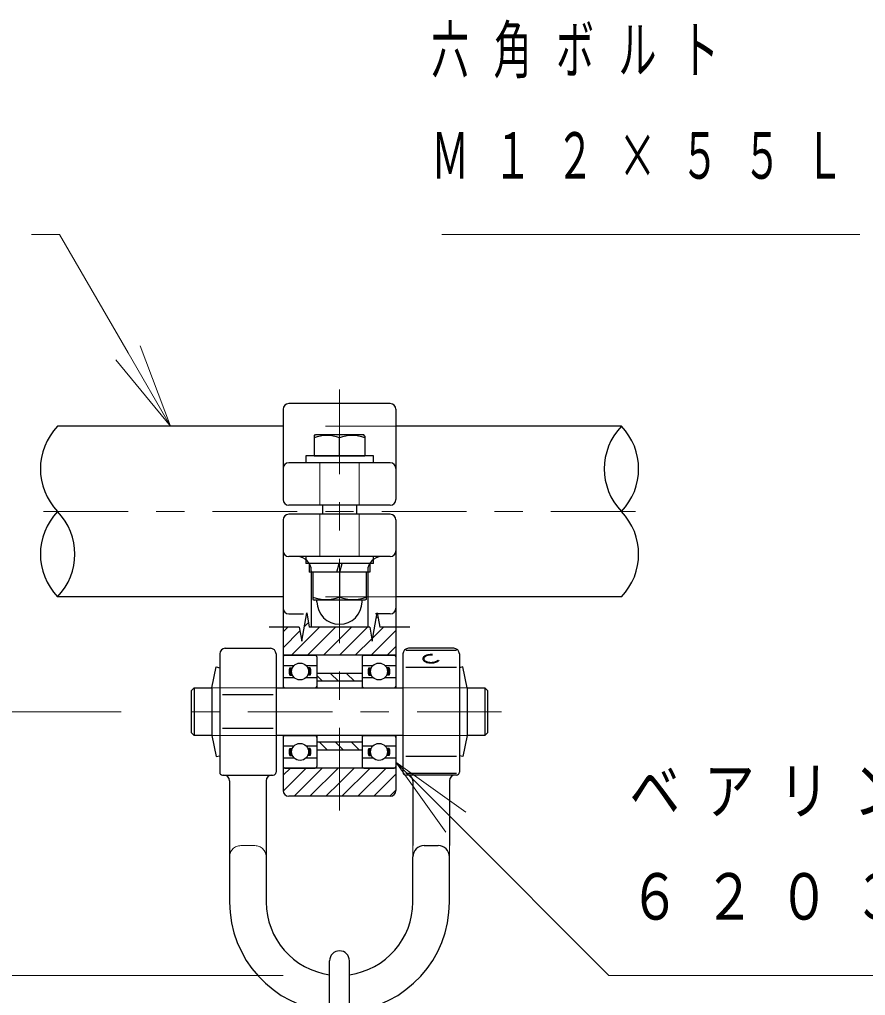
# Model space of a CAD drawing. Units: millimetres on the paper. Extents: x 200 to 618, y 141 to 438.
# Drawn here: x 478.17 to 508.17, y 255.13 to 289.74 of the extents above; entities that cross this region are included whole.
import ezdxf

# ---------------------------------------------------------------- set-up
doc = ezdxf.new("R2010")
doc.units = ezdxf.units.MM
doc.linetypes.add('USER1', pattern=[4.5, 2.5, -2])
doc.linetypes.add('USER2', pattern=[6, 3, -1, 1, -1])
doc.layers.add('線', color=2, linetype='Continuous', lineweight=25)
doc.layers.add('補助', color=2, linetype='Continuous', lineweight=13)
doc.styles.add('ＭＳ ゴシック', font='')
doc.styles.get('ＭＳ ゴシック').set_extended_font_data('MS Gothic')

msp = doc.modelspace()

# ---------------------------------------------------------------- linework, layer by layer
at = {"layer": '線', "color": 1, "linetype": 'USER2', "lineweight": 13}
for p, q in [((489.516, 276.62), (489.516, 261.695)), ((500.016, 272.295), (479.016, 272.295)), ((495.266, 265.195), (483.766, 265.195))]:
    msp.add_line(p, q, dxfattribs=at)
at = {"layer": '線', "color": 7}
for p, q in [((487.516, 275.92), (487.516, 272.72)), ((491.316, 276.12), (487.716, 276.12)), ((491.516, 275.92), (491.516, 272.72)), ((487.516, 275.32), (479.516, 275.32)), ((499.516, 275.32), (491.516, 275.32)), ((491.316, 274.02), (487.716, 274.02)), ((491.316, 272.52), (487.716, 272.52)), ((491.316, 272.195), (487.716, 272.195)), ((487.516, 271.995), (487.516, 266.045)), ((491.516, 271.995), (491.516, 266.045)), ((491.316, 270.695), (487.716, 270.695)), ((488.516, 270.195), (488.516, 268.195)), ((490.516, 270.195), (490.516, 268.195)), ((487.516, 269.27), (479.516, 269.27)), ((499.516, 269.27), (491.516, 269.27)), ((485.266, 267.245), (485.266, 263.045)), ((485.466, 267.445), (487.066, 267.445)), ((487.266, 267.245), (487.266, 263.045)), ((491.766, 267.245), (491.766, 263.045)), ((493.566, 267.445), (491.966, 267.445)), ((493.766, 267.245), (493.766, 263.045)), ((484.99, 266.043), (485.143, 266.78)), ((485.143, 266.78), (485.266, 266.755)), ((485.266, 266.755), (485.266, 263.635)), ((493.888, 266.78), (493.766, 266.755)), ((493.766, 266.755), (493.766, 263.635)), ((494.042, 266.043), (493.888, 266.78)), ((484.266, 265.945), (484.366, 266.045)), ((484.266, 264.445), (484.266, 265.945)), ((484.366, 266.045), (484.99, 266.045)), ((484.99, 266.043), (484.99, 264.347)), ((494.042, 266.045), (494.666, 266.045)), ((494.042, 266.043), (494.042, 264.347)), ((494.666, 266.045), (494.766, 265.945)), ((494.766, 265.945), (494.766, 264.445)), ((484.366, 264.345), (484.266, 264.445)), ((494.766, 264.445), (494.666, 264.345)), ((484.99, 264.345), (484.366, 264.345)), ((484.99, 264.347), (485.143, 263.61)), ((487.516, 264.345), (487.516, 262.395)), ((491.516, 264.345), (491.516, 262.395)), ((494.042, 264.347), (493.888, 263.61)), ((494.666, 264.345), (494.042, 264.345)), ((485.143, 263.61), (485.266, 263.635)), ((493.888, 263.61), (493.766, 263.635)), ((485.366, 262.945), (487.166, 262.945)), ((485.616, 262.745), (485.616, 258.445)), ((486.916, 262.745), (486.916, 258.445)), ((493.666, 262.945), (491.866, 262.945)), ((492.116, 262.745), (492.116, 260.445)), ((493.416, 262.745), (493.416, 260.445)), ((491.316, 262.195), (487.716, 262.195)), ((492.516, 260.445), (493.016, 260.445)), ((492.116, 258.445), (492.116, 260.045)), ((493.416, 258.445), (493.416, 260.045))]:
    msp.add_line(p, q, dxfattribs=at)
at = {"layer": '線', "color": 4, "linetype": 'USER1', "lineweight": 13}
for p, q in [((491.516, 275.32), (487.516, 275.32)), ((488.816, 274.02), (488.816, 272.52)), ((490.216, 274.02), (490.216, 272.52)), ((488.816, 272.195), (488.816, 270.695)), ((490.216, 272.195), (490.216, 270.695)), ((491.516, 269.27), (487.516, 269.27)), ((484.99, 266.045), (487.266, 266.045)), ((491.766, 266.045), (494.042, 266.045)), ((487.266, 264.345), (484.99, 264.345)), ((494.042, 264.345), (491.766, 264.345)), ((486.516, 260.445), (486.016, 260.445)), ((492.116, 260.445), (492.116, 258.445)), ((493.416, 260.445), (493.416, 258.445)), ((485.616, 258.445), (485.616, 260.045)), ((486.916, 258.445), (486.916, 260.045))]:
    msp.add_line(p, q, dxfattribs=at)
at = {"layer": '線'}
for p, q in [((488.616, 274.97), (488.666, 275.02)), ((488.616, 274.97), (488.616, 274.27)), ((488.666, 275.02), (490.366, 275.02)), ((489.516, 274.27), (489.516, 274.906)), ((490.416, 274.97), (490.366, 275.02)), ((490.416, 274.97), (490.416, 274.27)), ((490.716, 274.27), (488.316, 274.27)), ((488.316, 274.27), (488.316, 274.02)), ((488.616, 274.27), (490.416, 274.27)), ((490.716, 274.02), (490.716, 274.27)), ((490.716, 274.02), (488.316, 274.02)), ((488.916, 272.52), (488.916, 272.195)), ((490.116, 272.52), (490.116, 272.195)), ((490.716, 270.695), (488.316, 270.695)), ((488.316, 270.695), (488.316, 270.445)), ((490.716, 270.445), (490.716, 270.695)), ((490.716, 270.445), (488.316, 270.445)), ((490.591, 270.445), (488.441, 270.445)), ((488.441, 270.445), (488.441, 270.145)), ((489.419, 270.145), (489.499, 270.445)), ((489.533, 270.145), (489.613, 270.445)), ((490.591, 270.445), (490.591, 270.145)), ((490.591, 270.145), (488.441, 270.145)), ((488.566, 270.145), (488.566, 269.174)), ((490.466, 270.145), (488.566, 270.145)), ((489.516, 270.145), (489.516, 269.259)), ((490.466, 270.145), (490.466, 269.174)), ((488.566, 269.174), (488.616, 269.145)), ((490.416, 269.145), (488.616, 269.145)), ((488.716, 269.095), (488.716, 269.145)), ((490.316, 269.095), (490.316, 269.145)), ((490.466, 269.174), (490.416, 269.145)), ((487.716, 268.666), (488.24, 268.666)), ((488.178, 267.695), (488.354, 268.695)), ((488.354, 268.695), (488.442, 268.195)), ((490.678, 267.695), (490.854, 268.695)), ((491.316, 268.666), (490.792, 268.666)), ((490.854, 268.695), (490.942, 268.195)), ((488.09, 268.195), (487.016, 268.195)), ((488.09, 268.195), (488.178, 267.695)), ((489.516, 268.195), (488.442, 268.195)), ((490.59, 268.195), (489.516, 268.195)), ((490.59, 268.195), (490.678, 267.695)), ((492.016, 268.195), (490.942, 268.195)), ((491.866, 267.373), (493.666, 267.373)), ((491.516, 267.195), (487.516, 267.195)), ((487.516, 267.135), (487.516, 266.045)), ((487.576, 267.195), (488.656, 267.195)), ((488.716, 267.135), (488.716, 266.045)), ((490.316, 267.135), (490.316, 266.045)), ((490.376, 267.195), (491.456, 267.195)), ((491.516, 267.135), (491.516, 266.045)), ((487.516, 266.837), (487.907, 266.837)), ((487.756, 266.745), (487.842, 266.745)), ((488.325, 266.837), (488.716, 266.837)), ((488.476, 266.745), (488.39, 266.745)), ((488.716, 266.555), (488.716, 266.045)), ((490.316, 266.555), (488.716, 266.555)), ((490.316, 266.837), (490.707, 266.837)), ((490.316, 266.555), (490.316, 266.045)), ((490.556, 266.745), (490.642, 266.745)), ((491.125, 266.837), (491.516, 266.837)), ((491.276, 266.745), (491.19, 266.745)), ((491.866, 266.773), (493.666, 266.773)), ((487.516, 266.403), (487.907, 266.403)), ((487.756, 266.495), (487.842, 266.495)), ((488.325, 266.403), (488.716, 266.403)), ((488.476, 266.495), (488.39, 266.495)), ((490.316, 266.275), (488.716, 266.275)), ((490.316, 266.403), (490.707, 266.403)), ((490.556, 266.495), (490.642, 266.495)), ((491.125, 266.403), (491.516, 266.403)), ((491.276, 266.495), (491.19, 266.495)), ((484.366, 266.045), (484.366, 264.345)), ((487.266, 266.045), (487.517, 266.045)), ((487.517, 266.045), (491.516, 266.045)), ((487.576, 266.045), (488.656, 266.045)), ((490.376, 266.045), (491.456, 266.045)), ((491.516, 266.045), (491.766, 266.045)), ((494.666, 266.045), (494.666, 264.345)), ((487.166, 265.795), (485.366, 265.795)), ((487.166, 264.595), (485.366, 264.595)), ((487.517, 264.345), (487.266, 264.345)), ((487.516, 264.345), (487.516, 263.255)), ((491.516, 264.345), (487.517, 264.345)), ((487.576, 264.345), (488.656, 264.345)), ((488.716, 264.345), (488.716, 263.255)), ((488.716, 264.345), (488.716, 263.835)), ((490.316, 264.115), (488.716, 264.115)), ((490.316, 264.345), (490.316, 263.835)), ((490.316, 264.345), (490.316, 263.255)), ((490.376, 264.345), (491.456, 264.345)), ((491.516, 264.345), (491.516, 263.255)), ((491.766, 264.345), (491.516, 264.345)), ((487.516, 263.987), (487.907, 263.987)), ((487.756, 263.895), (487.842, 263.895)), ((488.325, 263.987), (488.716, 263.987)), ((488.476, 263.895), (488.39, 263.895)), ((490.316, 263.835), (488.716, 263.835)), ((490.316, 263.987), (490.707, 263.987)), ((490.556, 263.895), (490.642, 263.895)), ((491.125, 263.987), (491.516, 263.987)), ((491.276, 263.895), (491.19, 263.895)), ((487.516, 263.553), (487.907, 263.553)), ((487.756, 263.645), (487.842, 263.645)), ((488.325, 263.553), (488.716, 263.553)), ((488.476, 263.645), (488.39, 263.645)), ((490.316, 263.553), (490.707, 263.553)), ((490.556, 263.645), (490.642, 263.645)), ((491.125, 263.553), (491.516, 263.553)), ((491.276, 263.645), (491.19, 263.645)), ((491.866, 263.617), (493.666, 263.617)), ((491.516, 263.195), (487.516, 263.195)), ((487.576, 263.195), (488.656, 263.195)), ((490.376, 263.195), (491.456, 263.195)), ((491.866, 263.017), (493.666, 263.017)), ((489.166, 251.662), (489.166, 256.362)), ((489.866, 251.662), (489.866, 256.362))]:
    msp.add_line(p, q, dxfattribs=at)
for points in [[(492.816, 267.221), (492.773, 267.223), (492.729, 267.222), (492.686, 267.217), (492.645, 267.21), (492.607, 267.2), (492.572, 267.187), (492.541, 267.172), (492.514, 267.155), (492.493, 267.135), (492.478, 267.115), (492.469, 267.094), (492.466, 267.072), (492.469, 267.05), (492.479, 267.029), (492.495, 267.009), (492.516, 266.99), (492.543, 266.973), (492.574, 266.958), (492.609, 266.945), (492.648, 266.935), (492.689, 266.928), (492.732, 266.924), (492.775, 266.923), (492.819, 266.925), (492.861, 266.931), (492.901, 266.939), (492.938, 266.95), (492.972, 266.964), (493.002, 266.98), (493.026, 266.998), (493.038, 267.01), (493.049, 267.023)], [(492.816, 267.2), (492.778, 267.203), (492.739, 267.202), (492.702, 267.199), (492.665, 267.193), (492.631, 267.184), (492.6, 267.173), (492.572, 267.16), (492.549, 267.144), (492.53, 267.128), (492.517, 267.11), (492.508, 267.091), (492.506, 267.072), (492.509, 267.053), (492.518, 267.034), (492.532, 267.016), (492.551, 267), (492.575, 266.985), (492.603, 266.972), (492.635, 266.961), (492.669, 266.952), (492.706, 266.946), (492.743, 266.943), (492.782, 266.943), (492.82, 266.946), (492.857, 266.951), (492.892, 266.959), (492.924, 266.97), (492.952, 266.982), (492.977, 266.997), (492.997, 267.013), (493.002, 267.018), (493.006, 267.023)]]:
    msp.add_lwpolyline(points, dxfattribs=at)
for centre in [(488.116, 266.62), (490.916, 266.62), (488.116, 263.77), (490.916, 263.77)]:
    msp.add_circle(centre, 0.301, dxfattribs=at)
at = {"layer": '線', "color": 7}
for centre, radius, start, end in [((487.716, 275.92), 0.2, 90, 180), ((491.316, 275.92), 0.2, 0, 90), ((487.716, 273.82), 0.2, 90, 180), ((491.316, 273.82), 0.2, 0, 90), ((487.716, 272.72), 0.2, 180, 270), ((491.316, 272.72), 0.2, 270, 0), ((487.716, 271.995), 0.2, 90, 180), ((491.316, 271.995), 0.2, 0, 90), ((487.716, 270.895), 0.2, 180, 270), ((488.016, 270.195), 0.5, 0, 90), ((491.016, 270.195), 0.5, 90, 180), ((491.316, 270.895), 0.2, 270, 0), ((485.466, 267.245), 0.2, 90, 180), ((487.066, 267.245), 0.2, 0, 90), ((491.966, 267.245), 0.2, 90, 180), ((493.566, 267.245), 0.2, 0, 90), ((485.366, 263.045), 0.1, 180, 270), ((485.416, 262.745), 0.2, 0, 90), ((487.116, 262.745), 0.2, 90, 180), ((487.166, 263.045), 0.1, 270, 0), ((491.866, 263.045), 0.1, 180, 270), ((491.916, 262.745), 0.2, 0, 90), ((493.616, 262.745), 0.2, 90, 180), ((493.666, 263.045), 0.1, 270, 0), ((487.716, 262.395), 0.2, 180, 270), ((491.316, 262.395), 0.2, 270, 0), ((492.516, 260.045), 0.4, 90, 180), ((493.016, 260.045), 0.4, 0, 90), ((489.516, 258.445), 3.9, 180, 264.8511), ((489.516, 258.445), 2.6, 180, 262.2636), ((489.516, 258.445), 2.6, 277.7364, 0), ((489.516, 258.445), 3.9, 275.1489, 0)]:
    msp.add_arc(centre, radius, start, end, dxfattribs=at)
at = {"layer": '線'}
for centre, radius, start, end in [((481.086, 273.807), 2.18, 136.071, 223.929), ((501.086, 273.807), 2.18, 136.071, 223.929), ((497.946, 273.807), 2.18, 316.071, 43.929), ((489.066, 273.759), 1.232, 68.5824, 111.4176), ((489.966, 273.759), 1.232, 68.5824, 111.4177), ((481.086, 270.782), 2.18, 136.071, 223.929), ((477.946, 270.782), 2.18, 316.071, 43.929), ((497.946, 270.782), 2.18, 316.071, 43.929), ((489.041, 270.546), 1.372, 249.7445, 290.2556), ((489.516, 269.095), 0.8, 180, 0), ((489.991, 270.546), 1.372, 249.7445, 290.2556), ((487.716, 268.866), 0.2, 180, 270), ((491.316, 268.866), 0.2, 270, 0), ((487.576, 267.135), 0.06, 90, 180), ((488.656, 267.135), 0.06, 0, 90), ((490.376, 267.135), 0.06, 90, 180), ((491.456, 267.135), 0.06, 0, 90), ((488.03, 266.62), 0.301, 155.5238, 204.4762), ((488.073, 266.62), 0.301, 155.5238, 204.4762), ((488.159, 266.62), 0.301, 335.5238, 24.4763), ((488.202, 266.62), 0.301, 335.5238, 24.4763), ((490.83, 266.62), 0.301, 155.5238, 204.4762), ((490.873, 266.62), 0.301, 155.5238, 204.4762), ((490.959, 266.62), 0.301, 335.5238, 24.4763), ((491.002, 266.62), 0.301, 335.5238, 24.4763), ((487.576, 266.105), 0.06, 180, 270), ((488.656, 266.105), 0.06, 270, 0), ((490.376, 266.105), 0.06, 180, 270), ((491.456, 266.105), 0.06, 270, 0), ((487.576, 264.285), 0.06, 90, 180), ((488.656, 264.285), 0.06, 0, 90), ((490.376, 264.285), 0.06, 90, 180), ((491.456, 264.285), 0.06, 0, 90), ((488.03, 263.77), 0.301, 155.5238, 204.4762), ((488.073, 263.77), 0.301, 155.5238, 204.4762), ((488.159, 263.77), 0.301, 335.5238, 24.4763), ((488.202, 263.77), 0.301, 335.5238, 24.4763), ((490.83, 263.77), 0.301, 155.5238, 204.4762), ((490.873, 263.77), 0.301, 155.5238, 204.4762), ((490.959, 263.77), 0.301, 335.5238, 24.4763), ((491.002, 263.77), 0.301, 335.5238, 24.4763), ((487.576, 263.255), 0.06, 180, 270), ((488.656, 263.255), 0.06, 270, 0), ((490.376, 263.255), 0.06, 180, 270), ((491.456, 263.255), 0.06, 270, 0), ((489.516, 256.362), 0.35, 0, 180)]:
    msp.add_arc(centre, radius, start, end, dxfattribs=at)
at = {"layer": '線', "color": 4, "linetype": 'USER1', "lineweight": 13}
for centre, start, end in [((486.016, 260.045), 90, 180), ((486.516, 260.045), 0, 90)]:
    msp.add_arc(centre, 0.4, start, end, dxfattribs=at)
at = {"layer": '補助'}
for p, q in [((479.59, 282.12), (478.59, 282.12)), ((482.016, 277.918), (479.59, 282.12)), ((493.14, 282.12), (507.975, 282.12)), ((482.449, 278.168), (483.516, 275.32)), ((481.583, 277.668), (483.516, 275.32)), ((483.516, 275.32), (482.016, 277.918)), ((488.27, 268.218), (488.413, 268.361)), ((490.821, 268.506), (490.877, 268.563)), ((487.516, 268.03), (487.681, 268.195)), ((487.516, 267.464), (488.113, 268.061)), ((487.812, 267.195), (488.812, 268.195)), ((488.378, 267.195), (489.378, 268.195)), ((489.516, 267.767), (489.944, 268.195)), ((489.516, 267.201), (490.509, 268.195)), ((490.641, 267.195), (491.516, 268.07)), ((490.7, 267.82), (491.075, 268.195)), ((488.944, 267.195), (489.516, 267.767)), ((490.075, 267.195), (490.662, 267.782)), ((491.206, 267.195), (491.516, 267.504)), ((489.509, 267.195), (489.516, 267.201)), ((489.481, 266.275), (489.201, 266.555)), ((490.047, 266.275), (489.767, 266.555)), ((488.915, 266.275), (488.716, 266.474)), ((481.766, 265.195), (472.516, 265.195)), ((489.092, 263.835), (488.812, 264.115)), ((489.516, 263.977), (489.378, 264.115)), ((490.224, 263.835), (489.944, 264.115)), ((489.658, 263.835), (489.516, 263.977)), ((491.516, 263.4), (493.637, 261.279)), ((493.991, 261.632), (491.516, 263.4)), ((493.284, 260.925), (491.516, 263.4)), ((487.516, 262.939), (487.772, 263.195)), ((487.517, 262.374), (488.338, 263.195)), ((487.903, 262.195), (488.903, 263.195)), ((488.469, 262.195), (489.469, 263.195)), ((489.516, 262.676), (490.035, 263.195)), ((489.6, 262.195), (490.6, 263.195)), ((490.166, 262.195), (491.166, 263.195)), ((490.732, 262.195), (491.516, 262.979)), ((489.035, 262.195), (489.516, 262.676)), ((491.297, 262.195), (491.516, 262.413)), ((493.637, 261.279), (499.071, 255.845)), ((487.516, 255.845), (466.516, 255.845)), ((499.071, 255.845), (500.071, 255.845)), ((500.071, 255.845), (514.303, 255.845))]:
    msp.add_line(p, q, dxfattribs=at)

# ---------------------------------------------------------------- texts
at = {"layer": '補助', "char_height": 1.65, "attachment_point": 1, "style": 'ＭＳ ゴシック'}
for s, insert in [('\\T1.64;\\W0.6;六角ボルト', (492.765, 289.495)), ('\\T1.64;\\W0.6;Ｍ１２×５５Ｌ', (492.765, 285.745)), ('\\T1.47;\\W0.8;ベアリング', (499.796, 263.22)), ('\\T1.47;\\W0.8;６２０３Ｚ', (499.796, 259.47))]:
    msp.add_mtext(s, dxfattribs=dict(at, insert=insert))

doc.saveas('drawing.dxf')
